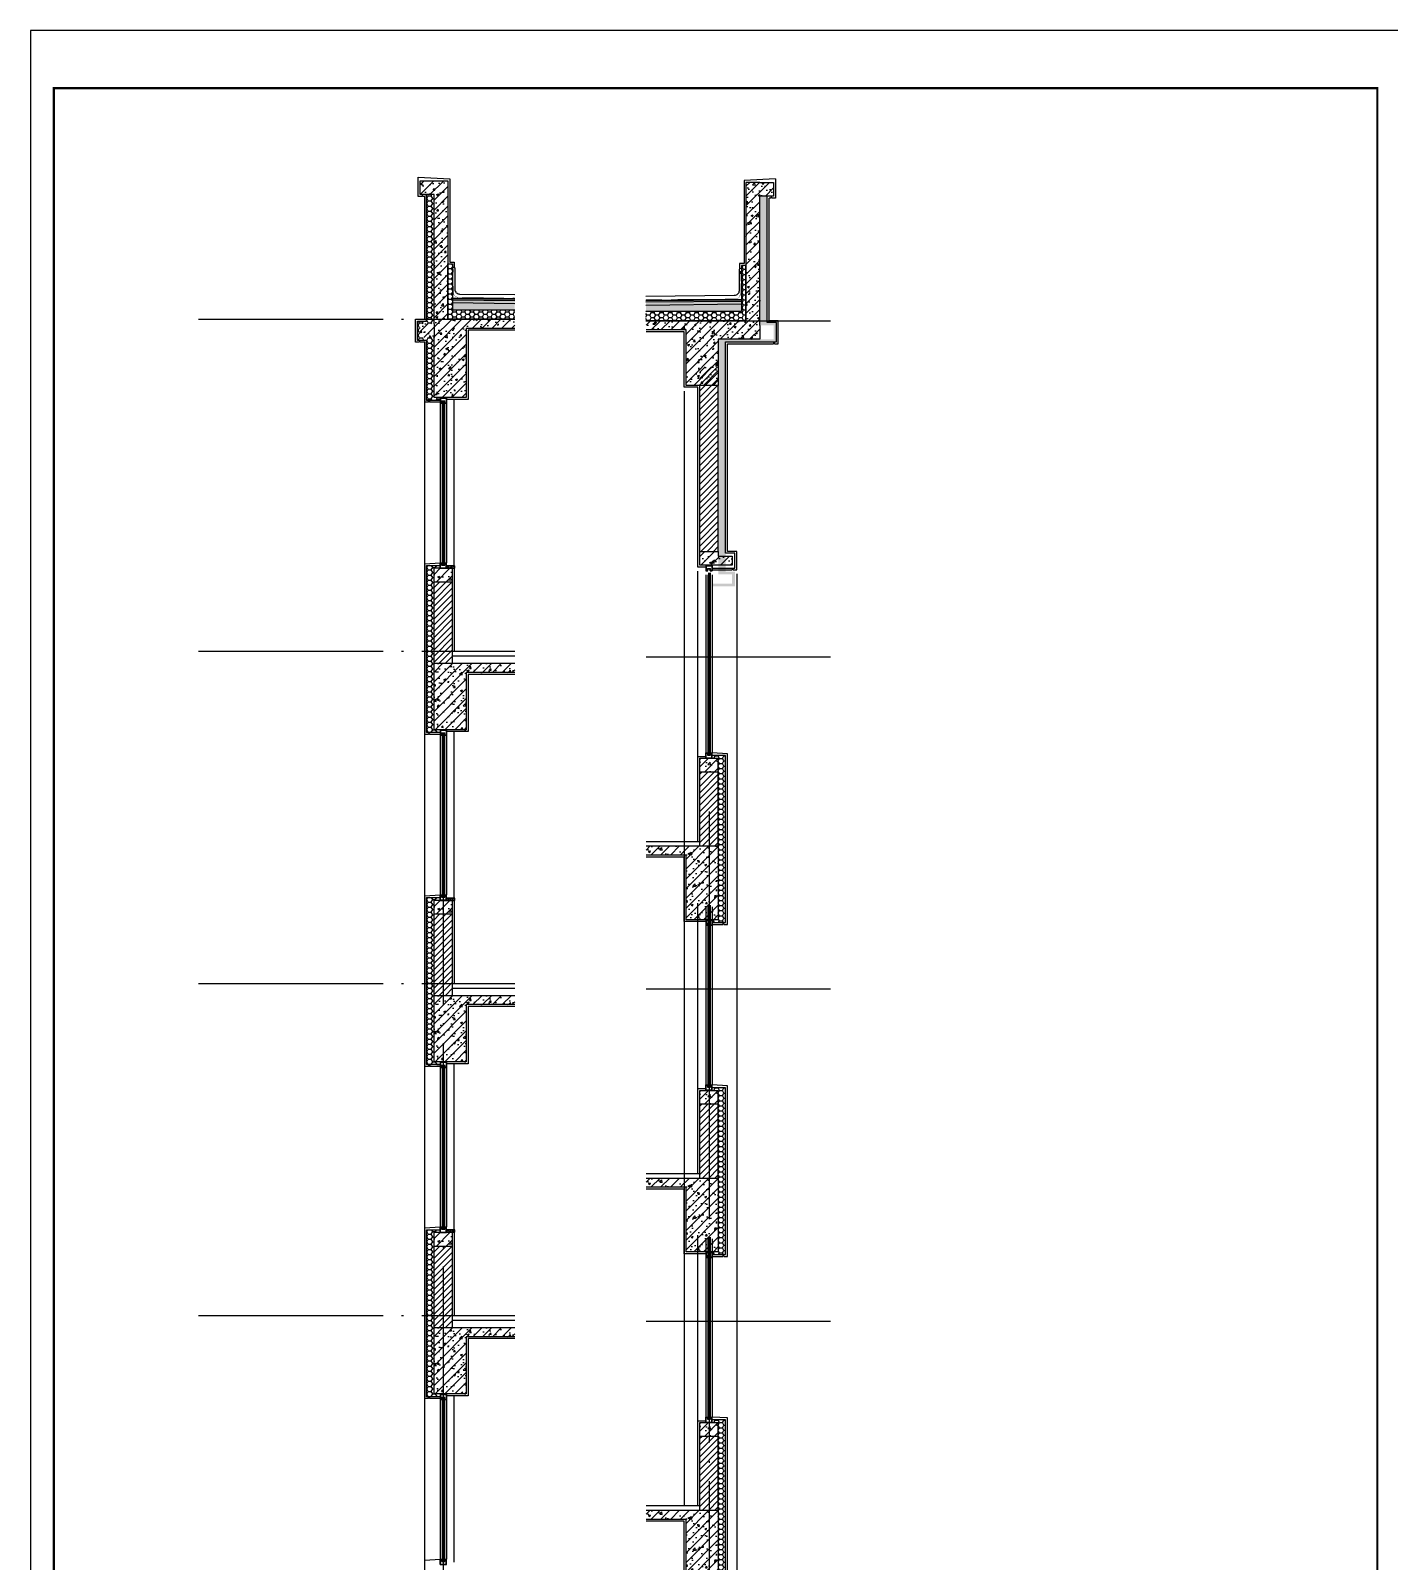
# Model space of a CAD drawing. Extents: x 39238 to 748440, y -374049 to 522939.
# Drawn here: x 718740 to 733471, y 226562 to 243155 of the extents above; entities that cross this region are included whole.
import ezdxf

# ---------------------------------------------------------------- set-up
doc = ezdxf.new("R2010")
doc.units = 0
doc.header["$LTSCALE"] = 1000
doc.header["$MEASUREMENT"] = 0
doc.linetypes.add('DOTE', pattern=[2.42, 2, -0.2, 0.02, -0.2])
for name, color, linetype in [('COLUMN', 9, 'Continuous'), ('DOTE', 1, 'DOTE'), ('Glass(玻璃)', 134, 'Continuous'), ('LINE_LOOK(看线)', 215, 'Continuous'), ('PUB_HATCH(详图填充)', 251, 'Continuous'), ('PUB_TITLE', 7, 'Continuous'), ('Steel(金属)', 151, 'Continuous'), ('WALL', 2, 'Continuous'), ('剖面填充', 9, 'Continuous'), ('大样粉刷线', 43, 'Continuous')]:
    doc.layers.add(name, color=color, linetype=linetype)
pattern_1 = [(45, (853829.34, 383263.586), (-53.033009, 53.033009), []), (50, (853829.34, 383263.59), (215.17805, -18.82564), [22.5, -247.5]), (355, (853829.34, 383263.59), (-41.6254, 225.65764), [18, -198]), (100.4514, (853847.27, 383262.02), (173.55281, 206.83186), [19.12206, -210.34263]), (46.1842, (853829.34, 383323.59), (320.1723, -49.6557), [33.75, -371.25]), (96.6356, (853856.02, 383319.45), (280.3988, 292.23536), [28.6831, -315.5139]), (351.1842, (853829.34, 383323.6), (280.3986, 292.2356), [27, -297]), (21, (853859.34, 383308.59), (179.07212, -120.78567), [22.5, -247.5]), (326, (853859.34, 383308.59), (72.9946, 217.54501), [18, -198]), (71.4514, (853874.26, 383298.52), (252.06679, 96.75915), [19.12206, -210.34263]), (37.5, (853829.34, 383263.586), (3.647957, 99.868156), [0, -195.6, 0, -201, 0, -198.75]), (7.5, (853829.34, 383263.59), (78.92086, 118.323514), [0, -114.6, 0, -191.1, 0, -75.75]), (327.5, (853762.44, 383263.586), (160.14673, -6.76646), [0, -75, 0, -234, 0, -310.5]), (317.5, (853732.44, 383263.59), (174.95585, 30.03149), [0, -97.5, 0, -155.4, 0, -220.5])]
pattern_2 = [(37.5, (1308107.254, 218633.221), (-0.40000782, 12.23533093), [0, -9.652, 0, -10.795, 0, -10.31875]), (7.5, (1308107.254, 218633.221), (11.2380821, 17.9206275), [0, -5.207, 0, -8.6995, 0, -3.33375]), (327.5, (1308099.443, 218633.221), (19.77480926, 0.03592962), [0, -3.175, 0, -11.43, 0, -14.9225]), (317.5, (1308099.443, 218633.221), (19.0889113, 5.5732331), [0, -1.5875, 0, -7.493, 0, -8.5725])]
pattern_3 = [(45, (853829.34, 386863.586), (-53.033009, 53.033009), []), (50, (853829.34, 386863.59), (215.17805, -18.82564), [22.5, -247.5]), (355, (853829.34, 386863.59), (-41.6254, 225.65764), [18, -198]), (100.4514, (853847.27, 386862.02), (173.55281, 206.83186), [19.12206, -210.34263]), (46.1842, (853829.34, 386923.59), (320.1723, -49.6557), [33.75, -371.25]), (96.6356, (853856.02, 386919.45), (280.3988, 292.23536), [28.6831, -315.5139]), (351.1842, (853829.34, 386923.6), (280.3986, 292.2356), [27, -297]), (21, (853859.34, 386908.59), (179.07212, -120.78567), [22.5, -247.5]), (326, (853859.34, 386908.59), (72.9946, 217.54501), [18, -198]), (71.4514, (853874.26, 386898.52), (252.06679, 96.75915), [19.12206, -210.34263]), (37.5, (853829.34, 386863.586), (3.647957, 99.868156), [0, -195.6, 0, -201, 0, -198.75]), (7.5, (853829.34, 386863.59), (78.92086, 118.323514), [0, -114.6, 0, -191.1, 0, -75.75]), (327.5, (853762.44, 386863.586), (160.14673, -6.76646), [0, -75, 0, -234, 0, -310.5]), (317.5, (853732.44, 386863.59), (174.95585, 30.03149), [0, -97.5, 0, -155.4, 0, -220.5])]
pattern_4 = [(45, (853829.34, 390463.586), (-53.033009, 53.033009), []), (50, (853829.34, 390463.59), (215.17805, -18.82564), [22.5, -247.5]), (355, (853829.34, 390463.59), (-41.6254, 225.65764), [18, -198]), (100.4514, (853847.27, 390462.02), (173.55281, 206.83186), [19.12206, -210.34263]), (46.1842, (853829.34, 390523.59), (320.1723, -49.6557), [33.75, -371.25]), (96.6356, (853856.02, 390519.45), (280.3988, 292.23536), [28.6831, -315.5139]), (351.1842, (853829.34, 390523.6), (280.3986, 292.2356), [27, -297]), (21, (853859.34, 390508.59), (179.07212, -120.78567), [22.5, -247.5]), (326, (853859.34, 390508.59), (72.9946, 217.54501), [18, -198]), (71.4514, (853874.26, 390498.52), (252.06679, 96.75915), [19.12206, -210.34263]), (37.5, (853829.34, 390463.586), (3.647957, 99.868156), [0, -195.6, 0, -201, 0, -198.75]), (7.5, (853829.34, 390463.59), (78.92086, 118.323514), [0, -114.6, 0, -191.1, 0, -75.75]), (327.5, (853762.44, 390463.586), (160.14673, -6.76646), [0, -75, 0, -234, 0, -310.5]), (317.5, (853732.44, 390463.59), (174.95585, 30.03149), [0, -97.5, 0, -155.4, 0, -220.5])]
pattern_5 = [(45, (828220.775, 379625.61), (-53.03301, 53.03301), []), (50, (828220.78, 379625.61), (215.17805, -18.82564), [22.5, -247.5]), (355, (828220.78, 379625.6), (-41.6254, 225.65764), [18, -198]), (100.4514, (828238.7, 379624.04), (173.55281, 206.83186), [19.12206, -210.34263]), (46.1842, (828220.78, 379685.6), (320.1723, -49.6557), [33.75, -371.25]), (96.6356, (828247.46, 379681.47), (280.3988, 292.23536), [28.6831, -315.5139]), (351.1842, (828220.78, 379685.6), (280.3986, 292.2356), [27, -297]), (21, (828250.78, 379670.61), (179.07212, -120.78567), [22.5, -247.5]), (326, (828250.78, 379670.6), (72.9946, 217.54501), [18, -198]), (71.4514, (828265.7, 379660.55), (252.0668, 96.75915), [19.12206, -210.34263]), (37.5, (828220.775, 379625.61), (3.647957, 99.868156), [0, -195.6, 0, -201, 0, -198.75]), (7.5, (828220.78, 379625.61), (78.92086, 118.323514), [0, -114.6, 0, -191.1, 0, -75.75]), (327.5, (828153.875, 379625.61), (160.14673, -6.76646), [0, -75, 0, -234, 0, -310.5]), (317.5, (828123.88, 379625.61), (174.95585, 30.0315), [0, -97.5, 0, -155.4, 0, -220.5])]
pattern_6 = [(142.5, (501615.275, 446896.365), (0.40000782, 12.23533093), [0, -9.652, 0, -10.795, 0, -10.31875]), (172.5, (501615.275, 446896.365), (-11.2380821, 17.9206275), [0, -5.207, 0, -8.6995, 0, -3.33375]), (212.5, (501623.086, 446896.365), (-19.77480926, 0.0359296), [0, -3.175, 0, -11.43, 0, -14.9225]), (222.5, (501623.086, 446896.365), (-19.0889113, 5.5732331), [0, -1.5875, 0, -7.493, 0, -8.5725])]
pattern_7 = [(45, (828220.775, 383225.61), (-53.03301, 53.03301), []), (50, (828220.78, 383225.61), (215.17805, -18.82564), [22.5, -247.5]), (355, (828220.78, 383225.6), (-41.6254, 225.65764), [18, -198]), (100.4514, (828238.7, 383224.04), (173.55281, 206.83186), [19.12206, -210.34263]), (46.1842, (828220.78, 383285.6), (320.1723, -49.6557), [33.75, -371.25]), (96.6356, (828247.46, 383281.47), (280.3988, 292.23536), [28.6831, -315.5139]), (351.1842, (828220.78, 383285.6), (280.3986, 292.2356), [27, -297]), (21, (828250.78, 383270.61), (179.07212, -120.78567), [22.5, -247.5]), (326, (828250.78, 383270.6), (72.9946, 217.54501), [18, -198]), (71.4514, (828265.7, 383260.55), (252.0668, 96.75915), [19.12206, -210.34263]), (37.5, (828220.775, 383225.61), (3.647957, 99.868156), [0, -195.6, 0, -201, 0, -198.75]), (7.5, (828220.78, 383225.61), (78.92086, 118.323514), [0, -114.6, 0, -191.1, 0, -75.75]), (327.5, (828153.875, 383225.61), (160.14673, -6.76646), [0, -75, 0, -234, 0, -310.5]), (317.5, (828123.88, 383225.61), (174.95585, 30.0315), [0, -97.5, 0, -155.4, 0, -220.5])]
pattern_8 = [(45, (828220.775, 386825.61), (-53.03301, 53.03301), []), (50, (828220.78, 386825.61), (215.17805, -18.82564), [22.5, -247.5]), (355, (828220.78, 386825.6), (-41.6254, 225.65764), [18, -198]), (100.4514, (828238.7, 386824.04), (173.55281, 206.83186), [19.12206, -210.34263]), (46.1842, (828220.78, 386885.6), (320.1723, -49.6557), [33.75, -371.25]), (96.6356, (828247.46, 386881.47), (280.3988, 292.23536), [28.6831, -315.5139]), (351.1842, (828220.78, 386885.6), (280.3986, 292.2356), [27, -297]), (21, (828250.78, 386870.61), (179.07212, -120.78567), [22.5, -247.5]), (326, (828250.78, 386870.6), (72.9946, 217.54501), [18, -198]), (71.4514, (828265.7, 386860.55), (252.0668, 96.75915), [19.12206, -210.34263]), (37.5, (828220.775, 386825.61), (3.647957, 99.868156), [0, -195.6, 0, -201, 0, -198.75]), (7.5, (828220.78, 386825.61), (78.92086, 118.323514), [0, -114.6, 0, -191.1, 0, -75.75]), (327.5, (828153.875, 386825.61), (160.14673, -6.76646), [0, -75, 0, -234, 0, -310.5]), (317.5, (828123.88, 386825.61), (174.95585, 30.0315), [0, -97.5, 0, -155.4, 0, -220.5])]

# ---------------------------------------------------------------- blocks, each defined once
blk = doc.blocks.new('A$C7CEB24DC')
at = {"layer": 'Steel(金属)'}
for p, q in [((-12, 60), (-35, 60)), ((-35, 0), (-35, 60)), ((35, 0), (-35, 0)), ((-17, 55), (-30, 55)), ((-30, 5), (-30, 55)), ((30, 5), (-30, 5)), ((-17, 55), (-17, 35)), ((17, 35), (-17, 35)), ((-12, 60), (-12, 40)), ((12, 40), (-12, 40)), ((12, 60), (12, 40)), ((35, 60), (12, 60)), ((17, 55), (17, 35)), ((30, 55), (17, 55)), ((30, 5), (30, 55)), ((35, 0), (35, 60))]:
    blk.add_line(p, q, dxfattribs=at)
blk = doc.blocks.new('dfgrzsr')
at = {"layer": 'PUB_HATCH(详图填充)'}
h = blk.add_hatch(dxfattribs=at)
h.set_pattern_fill('天然石材', color=256, scale=5, style=0)
h.set_pattern_definition([(45, (15, 8.976), (-17.6776766, 17.6776766), []), (45, (23.694, 0), (-17.6776766, 17.6776766), [9.868425, -5.6391])])
h.paths.add_polyline_path([(238307, -446659, 0.414214), (238312, -446654), (238312, -446639, 0.414214), (238307, -446634), (238222, -446634), (238222, -446659)])
at = {"layer": 'WALL'}
for p, q in [((238307, -446634), (238222, -446634)), ((238222, -446634), (238222, -446659)), ((238222, -446659), (238307, -446659)), ((238312, -446654), (238312, -446639))]:
    blk.add_line(p, q, dxfattribs=at)
for centre, start, end in [((238307, -446639), 0, 90), ((238307, -446654), 270, 0)]:
    blk.add_arc(centre, 5, start, end, dxfattribs=at)

msp = doc.modelspace()

# ---------------------------------------------------------------- hatches: boundary and pattern name
at = {"layer": 'PUB_HATCH(详图填充)'}
h = msp.add_hatch(dxfattribs=at)
h.set_pattern_fill('钢筋混凝土', color=256, scale=30, style=0)
h.set_pattern_definition([(45, (853829.34, 390063.586), (-53.033009, 53.033009), []), (50, (853829.34, 390063.59), (215.17805, -18.82564), [22.5, -247.5]), (355, (853829.34, 390063.59), (-41.6254, 225.65764), [18, -198]), (100.4514, (853847.27, 390062.02), (173.55281, 206.83186), [19.12206, -210.34263]), (46.1842, (853829.34, 390123.59), (320.1723, -49.6557), [33.75, -371.25]), (96.6356, (853856.02, 390119.45), (280.3988, 292.23536), [28.6831, -315.5139]), (351.1842, (853829.34, 390123.6), (280.3986, 292.2356), [27, -297]), (21, (853859.34, 390108.59), (179.07212, -120.78567), [22.5, -247.5]), (326, (853859.34, 390108.59), (72.9946, 217.54501), [18, -198]), (71.4514, (853874.26, 390098.52), (252.06679, 96.75915), [19.12206, -210.34263]), (37.5, (853829.34, 390063.586), (3.647957, 99.868156), [0, -195.6, 0, -201, 0, -198.75]), (7.5, (853829.34, 390063.59), (78.92086, 118.323514), [0, -114.6, 0, -191.1, 0, -75.75]), (327.5, (853762.44, 390063.586), (160.14673, -6.76646), [0, -75, 0, -234, 0, -310.5]), (317.5, (853732.44, 390063.59), (174.95585, 30.03149), [0, -97.5, 0, -155.4, 0, -220.5])])
h.paths.add_polyline_path([(723463, 239927), (723988, 239927), (723988, 240027), (723263, 240027), (723213, 240027), (723213, 239177), (723248, 239177), (723463, 239177)])
h.paths.add_polyline_path([(723213, 240027), (723113, 240027), (723113, 239977), (722963, 239977), (722963, 239827), (723113, 239827), (723113, 239177), (723213, 239177)])
h.paths.add_polyline_path([(723213, 241527), (723113, 241527), (722963, 241527), (722963, 241377), (723113, 241377), (723113, 240027), (723213, 240027)])
h.paths.add_polyline_path([(723263, 241527), (723213, 241527), (723213, 240027), (723263, 240027), (723263, 240627)])
h = msp.add_hatch(dxfattribs=at)
h.set_pattern_fill('钢筋混凝土', color=256, scale=30, style=0)
h.set_pattern_definition([(45, (828220.775, 386468.365), (-53.03301, 53.03301), []), (50, (828220.78, 386468.36), (215.17805, -18.82564), [22.5, -247.5]), (355, (828220.78, 386468.36), (-41.6254, 225.65764), [18, -198]), (100.4514, (828238.7, 386466.8), (173.55281, 206.83186), [19.12206, -210.34263]), (46.1842, (828220.78, 386528.36), (320.1723, -49.6557), [33.75, -371.25]), (96.6356, (828247.46, 386524.23), (280.3988, 292.23536), [28.6831, -315.5139]), (351.1842, (828220.78, 386528.36), (280.3986, 292.2356), [27, -297]), (21, (828250.78, 386513.36), (179.07212, -120.78567), [22.5, -247.5]), (326, (828250.78, 386513.36), (72.9946, 217.545), [18, -198]), (71.4514, (828265.7, 386503.3), (252.0668, 96.75915), [19.12206, -210.34263]), (37.5, (828220.775, 386468.365), (3.647957, 99.868156), [0, -195.6, 0, -201, 0, -198.75]), (7.5, (828220.78, 386468.36), (78.92086, 118.323514), [0, -114.6, 0, -191.1, 0, -75.75]), (327.5, (828153.875, 386468.365), (160.14673, -6.76646), [0, -75, 0, -234, 0, -310.5]), (317.5, (828123.88, 386468.36), (174.95585, 30.0315), [0, -97.5, 0, -155.4, 0, -220.5])])
h.paths.add_polyline_path([(726645, 239810), (726645, 241360), (726795, 241360), (726795, 241510), (726495, 241510), (726495, 240010), (725413, 240010), (725413, 239910), (725845, 239910), (725845, 239310), (726195, 239310), (726195, 239810)])
h = msp.add_hatch(dxfattribs=at)
h.set_pattern_fill('HONEY', color=256, scale=20, style=0)
h.set_pattern_definition([(0, (853829.34, 390063.586), (47.625, 27.4963), [31.75, -63.5]), (120, (853829.34, 390063.586), (-47.6249943, 27.49631), [31.75, -63.5]), (60, (853829.34, 390063.586), (5.7e-06, 54.99261), [-63.5, 31.75])])
h.paths.add_polyline_path([(723113, 241377), (723033, 241377), (723033, 240027), (723113, 240027)])
h.paths.add_polyline_path([(723113, 240027), (723033, 240027), (723033, 240007), (722933, 240007), (722933, 239797), (723033, 239797), (723033, 239147), (723178, 239147), (723178, 239177), (723113, 239177), (723113, 239827), (722963, 239827), (722963, 239977), (723113, 239977)])
h = msp.add_hatch(dxfattribs=at)
h.set_pattern_fill('HONEY', color=256, scale=20, style=0)
h.set_pattern_definition([(0, (828220.775, 386468.365), (47.625, 27.4963), [31.75, -63.5]), (120, (828220.775, 386468.365), (-47.6249943, 27.49631), [31.75, -63.5]), (60, (828220.775, 386468.365), (5.7e-06, 54.99261), [-63.5, 31.75])])
h.paths.add_polyline_path([(726130, 237130), (726130, 237160), (726345, 237160), (726345, 237260), (726195, 237260), (726195, 239810), (726795, 239810), (726795, 239960), (726645, 239960), (726645, 241360), (726725, 241360), (726725, 239990), (726825, 239990), (726825, 239780), (726275, 239780), (726275, 237290), (726375, 237290), (726375, 237130)])
h = msp.add_hatch(dxfattribs=at)
h.set_pattern_fill('HONEY', color=256, scale=20, style=0)
h.set_pattern_definition([(0, (1308107.254, 218633.221), (47.625, 27.4963), [31.75, -63.5]), (120, (1308107.254, 218633.221), (-47.6249943, 27.4963099), [31.75, -63.5]), (60, (1308107.254, 218633.221), (5.7e-06, 54.9926099), [-63.5, 31.75])])
h.paths.add_polyline_path([(723313, 240127), (723313, 240627), (723263, 240627), (723263, 240027), (723863, 240027), (723863, 240127)])
h.paths.add_polyline_path([(723988, 240027), (723988, 240127), (723863, 240127), (723863, 240027)])
h = msp.add_hatch(dxfattribs=at)
h.set_pattern_fill('HONEY', color=256, scale=20, style=0)
h.set_pattern_definition([(180, (501615.275, 446896.365), (-47.625, 27.4963), [31.75, -63.5]), (60, (501615.275, 446896.365), (47.6249943, 27.4963099), [31.75, -63.5]), (120, (501615.275, 446896.365), (-5.7e-06, 54.9926099), [-63.5, 31.75])])
h.paths.add_polyline_path([(726495, 240010), (726095, 240010), (726095, 240110), (726445, 240110), (726445, 240610), (726495, 240610)])
h.paths.add_polyline_path([(725410, 240010), (725410, 240110), (726095, 240110), (726095, 240010)])
h = msp.add_hatch(dxfattribs=at)
h.set_pattern_fill('AR-SAND', color=256, scale=5, style=0)
h.set_pattern_definition(pattern_2)
h.paths.add_polyline_path([(723863, 240232), (723313, 240237), (723313, 240207), (723863, 240199)])
h.paths.add_polyline_path([(723863, 240247), (723313, 240252), (723313, 240237), (723863, 240232)])
h.paths.add_polyline_path([(723988, 240197), (723988, 240231), (723863, 240232), (723863, 240199)])
h.paths.add_polyline_path([(723988, 240231), (723988, 240246), (723863, 240247), (723863, 240232)])
h = msp.add_hatch(dxfattribs=at)
h.set_pattern_fill('AR-SAND', color=256, scale=5, style=0)
h.set_pattern_definition(pattern_2)
h.paths.add_polyline_path([(723313, 240207), (723313, 240127), (723863, 240127), (723863, 240199)])
h.paths.add_polyline_path([(723988, 240127), (723988, 240197), (723863, 240199), (723863, 240127)])
h = msp.add_hatch(dxfattribs=at)
h.set_pattern_fill('AR-SAND', color=256, scale=5, style=0)
h.set_pattern_definition(pattern_6)
h.paths.add_polyline_path([(726095, 240232), (726445, 240234), (726445, 240219), (726095, 240217)])
h.paths.add_polyline_path([(725410, 240211), (725410, 240226), (726095, 240232), (726095, 240217)])
h = msp.add_hatch(dxfattribs=at)
h.set_pattern_fill('AR-SAND', color=256, scale=5, style=0)
h.set_pattern_definition(pattern_6)
h.paths.add_polyline_path([(726095, 240184), (726445, 240189), (726445, 240110), (726095, 240110)])
h.paths.add_polyline_path([(726095, 240217), (726445, 240219), (726445, 240189), (726095, 240184)])
h.paths.add_polyline_path([(725410, 240110), (725410, 240174), (726095, 240184), (726095, 240110)])
h.paths.add_polyline_path([(725410, 240174), (725410, 240211), (726095, 240217), (726095, 240184)])
h = msp.add_hatch(dxfattribs=at)
h.set_pattern_fill('ANSI31', color=256, scale=30, style=0)
h.set_pattern_definition([(45, (828220.775, 386668.365), (-33.67596, 33.67596), [])])
h.paths.add_polyline_path([(725995, 237510), (726195, 237510), (726195, 239510), (725995, 239510)])
h = msp.add_hatch(dxfattribs=at)
h.set_pattern_fill('钢筋混凝土', color=256, scale=30, style=0)
h.set_pattern_definition([(45, (828220.775, 386668.365), (-53.03301, 53.03301), []), (50, (828220.78, 386668.36), (215.17805, -18.82564), [22.5, -247.5]), (355, (828220.78, 386668.36), (-41.6254, 225.65764), [18, -198]), (100.4514, (828238.7, 386666.8), (173.55281, 206.83186), [19.12206, -210.34263]), (46.1842, (828220.78, 386728.36), (320.1723, -49.6557), [33.75, -371.25]), (96.6356, (828247.46, 386724.23), (280.3988, 292.23536), [28.6831, -315.5139]), (351.1842, (828220.78, 386728.36), (280.3986, 292.2356), [27, -297]), (21, (828250.78, 386713.36), (179.07212, -120.78567), [22.5, -247.5]), (326, (828250.78, 386713.36), (72.9946, 217.54501), [18, -198]), (71.4514, (828265.7, 386703.3), (252.0668, 96.75915), [19.12206, -210.34263]), (37.5, (828220.775, 386668.365), (3.647957, 99.868156), [0, -195.6, 0, -201, 0, -198.75]), (7.5, (828220.78, 386668.36), (78.92086, 118.323514), [0, -114.6, 0, -191.1, 0, -75.75]), (327.5, (828153.875, 386668.365), (160.14673, -6.76646), [0, -75, 0, -234, 0, -310.5]), (317.5, (828123.88, 386668.36), (174.95585, 30.0315), [0, -97.5, 0, -155.4, 0, -220.5])])
h.paths.add_polyline_path([(725995, 237360), (726095, 237360), (726095, 237510), (725995, 237510)])
h.paths.add_polyline_path([(726195, 237360), (726345, 237360), (726345, 237460), (726195, 237460), (726195, 237510), (726095, 237510), (726095, 237360)])
h = msp.add_hatch(dxfattribs=at)
h.set_pattern_fill('HONEY', color=256, scale=20, style=0)
h.set_pattern_definition([(0, (853829.34, 390463.586), (47.625, 27.4963), [31.75, -63.5]), (120, (853829.34, 390463.586), (-47.6249943, 27.49631), [31.75, -63.5]), (60, (853829.34, 390463.586), (5.7e-06, 54.99261), [-63.5, 31.75])])
h.paths.add_polyline_path([(723113, 236297), (723113, 236427), (723033, 236427), (723033, 235547), (723178, 235547), (723178, 235577), (723113, 235577)])
h.paths.add_polyline_path([(723113, 237177), (723113, 237327), (723178, 237327), (723178, 237357), (723033, 237357), (723033, 236427), (723113, 236427)])
h = msp.add_hatch(dxfattribs=at)
h.set_pattern_fill('钢筋混凝土', color=256, scale=30, style=0)
h.set_pattern_definition(pattern_4)
h.paths.add_polyline_path([(723213, 237327), (723178, 237327), (723113, 237327), (723113, 237177), (723213, 237177)])
h.paths.add_polyline_path([(723313, 237327), (723248, 237327), (723213, 237327), (723213, 237177), (723313, 237177)])
h = msp.add_hatch(dxfattribs=at)
h.set_pattern_fill('ANSI31', color=256, scale=30, style=0)
h.set_pattern_definition([(45, (853829.34, 390463.586), (-33.67596, 33.67596), [])])
h.paths.add_polyline_path([(723213, 236427), (723113, 236427), (723113, 236297), (723213, 236297)])
h.paths.add_polyline_path([(723313, 236427), (723213, 236427), (723213, 236297), (723313, 236297)])
h.paths.add_polyline_path([(723213, 237177), (723113, 237177), (723113, 236427), (723213, 236427)])
h.paths.add_polyline_path([(723313, 237177), (723213, 237177), (723213, 236427), (723313, 236427)])
h = msp.add_hatch(dxfattribs=at)
h.set_pattern_fill('钢筋混凝土', color=256, scale=30, style=0)
h.set_pattern_definition(pattern_4)
h.paths.add_polyline_path([(723213, 235577), (723463, 235577), (723463, 236197), (723988, 236197), (723988, 236297), (723213, 236297)])
h.paths.add_polyline_path([(723113, 235577), (723213, 235577), (723213, 236297), (723113, 236297)])
h = msp.add_hatch(dxfattribs=at)
h.set_pattern_fill('HONEY', color=256, scale=20, style=0)
h.set_pattern_definition([(0, (828220.775, 386825.61), (47.625, 27.4963), [31.75, -63.5]), (120, (828220.775, 386825.61), (-47.6249943, 27.49631), [31.75, -63.5]), (60, (828220.775, 386825.61), (5.7e-06, 54.99261), [-63.5, 31.75])])
h.paths.add_polyline_path([(726195, 234317), (726195, 233517), (726130, 233517), (726130, 233487), (726275, 233487), (726275, 235297), (726130, 235297), (726130, 235267), (726195, 235267), (726195, 235117)])
h = msp.add_hatch(dxfattribs=at)
h.set_pattern_fill('钢筋混凝土', color=256, scale=30, style=0)
h.set_pattern_definition(pattern_8)
h.paths.add_polyline_path([(726095, 235267), (725995, 235267), (725995, 235117), (726095, 235117)])
h.paths.add_polyline_path([(726095, 235117), (726195, 235117), (726195, 235267), (726095, 235267)])
h = msp.add_hatch(dxfattribs=at)
h.set_pattern_fill('ANSI31', color=256, scale=30, style=0)
h.set_pattern_definition([(45, (828220.775, 386825.61), (-33.67596, 33.67596), [])])
h.paths.add_polyline_path([(726195, 235117), (726095, 235117), (726095, 234317), (726195, 234317)])
h.paths.add_polyline_path([(726095, 235117), (725995, 235117), (725995, 234317), (726095, 234317)])
h = msp.add_hatch(dxfattribs=at)
h.set_pattern_fill('钢筋混凝土', color=256, scale=30, style=0)
h.set_pattern_definition(pattern_8)
h.paths.add_polyline_path([(726195, 234317), (725413, 234317), (725413, 234217), (725845, 234217), (725845, 233517), (726195, 233517)])
h = msp.add_hatch(dxfattribs=at)
h.set_pattern_fill('HONEY', color=256, scale=20, style=0)
h.set_pattern_definition([(0, (853829.34, 386863.586), (47.625, 27.4963), [31.75, -63.5]), (120, (853829.34, 386863.586), (-47.6249943, 27.49631), [31.75, -63.5]), (60, (853829.34, 386863.586), (5.7e-06, 54.99261), [-63.5, 31.75])])
h.paths.add_polyline_path([(723113, 232697), (723113, 232827), (723033, 232827), (723033, 231947), (723178, 231947), (723178, 231977), (723113, 231977)])
h.paths.add_polyline_path([(723113, 233577), (723113, 233727), (723178, 233727), (723178, 233757), (723033, 233757), (723033, 232827), (723113, 232827)])
h = msp.add_hatch(dxfattribs=at)
h.set_pattern_fill('钢筋混凝土', color=256, scale=30, style=0)
h.set_pattern_definition(pattern_3)
h.paths.add_polyline_path([(723213, 233727), (723178, 233727), (723113, 233727), (723113, 233577), (723213, 233577)])
h.paths.add_polyline_path([(723313, 233727), (723248, 233727), (723213, 233727), (723213, 233577), (723313, 233577)])
h = msp.add_hatch(dxfattribs=at)
h.set_pattern_fill('ANSI31', color=256, scale=30, style=0)
h.set_pattern_definition([(45, (853829.34, 386863.586), (-33.67596, 33.67596), [])])
h.paths.add_polyline_path([(723213, 232827), (723113, 232827), (723113, 232697), (723213, 232697)])
h.paths.add_polyline_path([(723313, 232827), (723213, 232827), (723213, 232697), (723313, 232697)])
h.paths.add_polyline_path([(723213, 233577), (723113, 233577), (723113, 232827), (723213, 232827)])
h.paths.add_polyline_path([(723313, 233577), (723213, 233577), (723213, 232827), (723313, 232827)])
h = msp.add_hatch(dxfattribs=at)
h.set_pattern_fill('钢筋混凝土', color=256, scale=30, style=0)
h.set_pattern_definition(pattern_3)
h.paths.add_polyline_path([(723213, 231977), (723463, 231977), (723463, 232597), (723988, 232597), (723988, 232697), (723213, 232697)])
h.paths.add_polyline_path([(723113, 231977), (723213, 231977), (723213, 232697), (723113, 232697)])
h = msp.add_hatch(dxfattribs=at)
h.set_pattern_fill('钢筋混凝土', color=256, scale=30, style=0)
h.set_pattern_definition(pattern_7)
h.paths.add_polyline_path([(726095, 231667), (725995, 231667), (725995, 231517), (726095, 231517)])
h.paths.add_polyline_path([(726095, 231517), (726195, 231517), (726195, 231667), (726095, 231667)])
h = msp.add_hatch(dxfattribs=at)
h.set_pattern_fill('HONEY', color=256, scale=20, style=0)
h.set_pattern_definition([(0, (828220.775, 383225.61), (47.625, 27.4963), [31.75, -63.5]), (120, (828220.775, 383225.61), (-47.6249943, 27.49631), [31.75, -63.5]), (60, (828220.775, 383225.61), (5.7e-06, 54.99261), [-63.5, 31.75])])
h.paths.add_polyline_path([(726195, 230717), (726195, 229917), (726130, 229917), (726130, 229887), (726275, 229887), (726275, 231697), (726130, 231697), (726130, 231667), (726195, 231667), (726195, 231517)])
h = msp.add_hatch(dxfattribs=at)
h.set_pattern_fill('ANSI31', color=256, scale=30, style=0)
h.set_pattern_definition([(45, (828220.775, 383225.61), (-33.67596, 33.67596), [])])
h.paths.add_polyline_path([(726195, 231517), (726095, 231517), (726095, 230717), (726195, 230717)])
h.paths.add_polyline_path([(726095, 231517), (725995, 231517), (725995, 230717), (726095, 230717)])
h = msp.add_hatch(dxfattribs=at)
h.set_pattern_fill('钢筋混凝土', color=256, scale=30, style=0)
h.set_pattern_definition(pattern_7)
h.paths.add_polyline_path([(726195, 230717), (725413, 230717), (725413, 230617), (725845, 230617), (725845, 229917), (726195, 229917)])
h = msp.add_hatch(dxfattribs=at)
h.set_pattern_fill('HONEY', color=256, scale=20, style=0)
h.set_pattern_definition([(0, (853829.34, 383263.586), (47.625, 27.4963), [31.75, -63.5]), (120, (853829.34, 383263.586), (-47.6249943, 27.49631), [31.75, -63.5]), (60, (853829.34, 383263.586), (5.7e-06, 54.99261), [-63.5, 31.75])])
h.paths.add_polyline_path([(723113, 229097), (723113, 229227), (723033, 229227), (723033, 228347), (723178, 228347), (723178, 228377), (723113, 228377)])
h.paths.add_polyline_path([(723113, 229977), (723113, 230127), (723178, 230127), (723178, 230157), (723033, 230157), (723033, 229227), (723113, 229227)])
h = msp.add_hatch(dxfattribs=at)
h.set_pattern_fill('钢筋混凝土', color=256, scale=30, style=0)
h.set_pattern_definition(pattern_1)
h.paths.add_polyline_path([(723213, 230127), (723178, 230127), (723113, 230127), (723113, 229977), (723213, 229977)])
h.paths.add_polyline_path([(723313, 230127), (723248, 230127), (723213, 230127), (723213, 229977), (723313, 229977)])
h = msp.add_hatch(dxfattribs=at)
h.set_pattern_fill('ANSI31', color=256, scale=30, style=0)
h.set_pattern_definition([(45, (853829.34, 383263.586), (-33.67596, 33.67596), [])])
h.paths.add_polyline_path([(723213, 229227), (723113, 229227), (723113, 229097), (723213, 229097)])
h.paths.add_polyline_path([(723313, 229227), (723213, 229227), (723213, 229097), (723313, 229097)])
h.paths.add_polyline_path([(723213, 229977), (723113, 229977), (723113, 229227), (723213, 229227)])
h.paths.add_polyline_path([(723313, 229977), (723213, 229977), (723213, 229227), (723313, 229227)])
h = msp.add_hatch(dxfattribs=at)
h.set_pattern_fill('钢筋混凝土', color=256, scale=30, style=0)
h.set_pattern_definition(pattern_1)
h.paths.add_polyline_path([(723213, 228377), (723463, 228377), (723463, 228997), (723988, 228997), (723988, 229097), (723213, 229097)])
h.paths.add_polyline_path([(723113, 228377), (723213, 228377), (723213, 229097), (723113, 229097)])
h = msp.add_hatch(dxfattribs=at)
h.set_pattern_fill('钢筋混凝土', color=256, scale=30, style=0)
h.set_pattern_definition(pattern_5)
h.paths.add_polyline_path([(726095, 228067), (725995, 228067), (725995, 227917), (726095, 227917)])
h.paths.add_polyline_path([(726095, 227917), (726195, 227917), (726195, 228067), (726095, 228067)])
h = msp.add_hatch(dxfattribs=at)
h.set_pattern_fill('HONEY', color=256, scale=20, style=0)
h.set_pattern_definition([(0, (828220.775, 379625.61), (47.625, 27.4963), [31.75, -63.5]), (120, (828220.775, 379625.61), (-47.6249943, 27.49631), [31.75, -63.5]), (60, (828220.775, 379625.61), (5.7e-06, 54.99261), [-63.5, 31.75])])
h.paths.add_polyline_path([(726195, 227117), (726195, 226317), (726130, 226317), (726130, 226287), (726275, 226287), (726275, 228097), (726130, 228097), (726130, 228067), (726195, 228067), (726195, 227917)])
h = msp.add_hatch(dxfattribs=at)
h.set_pattern_fill('ANSI31', color=256, scale=30, style=0)
h.set_pattern_definition([(45, (828220.775, 379625.61), (-33.67596, 33.67596), [])])
h.paths.add_polyline_path([(726195, 227917), (726095, 227917), (726095, 227117), (726195, 227117)])
h.paths.add_polyline_path([(726095, 227917), (725995, 227917), (725995, 227117), (726095, 227117)])
h = msp.add_hatch(dxfattribs=at)
h.set_pattern_fill('钢筋混凝土', color=256, scale=30, style=0)
h.set_pattern_definition(pattern_5)
h.paths.add_polyline_path([(726195, 227117), (725413, 227117), (725413, 227017), (725845, 227017), (725845, 226317), (726195, 226317)])
at = {"layer": '剖面填充'}
h = msp.add_hatch(color=256, dxfattribs=at)
h.paths.add_polyline_path([(723318, 240547), (723313, 240547), (723313, 240536), (723318, 240536)])
h.paths.add_polyline_path([(723319, 240564), (723313, 240564), (723313, 240547), (723319, 240547)])
h = msp.add_hatch(color=256, dxfattribs=at)
h.paths.add_polyline_path([(726441, 240530), (726445, 240530), (726445, 240519), (726441, 240519)])
h.paths.add_polyline_path([(726440, 240547), (726445, 240547), (726445, 240530), (726440, 240530)])

# ---------------------------------------------------------------- linework, layer by layer
at = {"layer": 'COLUMN'}
for p, q in [((723313, 237327), (723113, 237327)), ((723113, 237177), (723113, 237327)), ((723313, 237177), (723313, 237327)), ((723313, 237177), (723113, 237177)), ((725995, 235267), (726195, 235267)), ((725995, 235117), (725995, 235267)), ((726195, 235117), (726195, 235267)), ((726195, 235117), (725995, 235117)), ((723313, 233727), (723113, 233727)), ((723113, 233577), (723113, 233727)), ((723313, 233577), (723313, 233727)), ((723313, 233577), (723113, 233577)), ((725995, 231667), (726195, 231667)), ((725995, 231517), (725995, 231667)), ((726195, 231517), (726195, 231667)), ((726195, 231517), (725995, 231517)), ((723313, 230127), (723113, 230127)), ((723113, 229977), (723113, 230127)), ((723313, 229977), (723313, 230127)), ((723313, 229977), (723113, 229977)), ((725995, 228067), (726195, 228067)), ((725995, 227917), (725995, 228067)), ((726195, 227917), (726195, 228067)), ((726195, 227917), (725995, 227917))]:
    msp.add_line(p, q, dxfattribs=at)
for points in [[(723113, 241377), (722963, 241377), (722963, 241527), (723113, 241527)], [(723113, 241527), (723263, 241527), (723263, 240027)], [(723113, 240027), (723113, 241377)], [(723113, 239977), (723113, 240027)], [(723113, 239977), (723113, 239977), (723113, 239827), (723113, 239827)], [(723263, 240027), (723988, 240027)], [(723263, 240027), (723988, 240027)], [(725413, 240010), (726495, 240010)], [(726645, 239960), (726645, 239960), (726645, 239810), (726645, 239810)], [(723988, 239927), (723463, 239927), (723463, 239177), (723113, 239177), (723113, 239827)], [(725995, 237510), (726195, 237510), (726195, 237460)], [(726195, 237360), (725995, 237360), (725995, 237510)], [(726195, 237460), (726345, 237460), (726345, 237360), (726195, 237360)], [(723113, 236297), (723988, 236297)], [(723988, 236197), (723463, 236197), (723463, 235577), (723113, 235577), (723113, 236297)], [(725413, 234317), (726195, 234317), (726195, 233517), (725845, 233517), (725845, 234217), (725413, 234217)], [(723113, 232697), (723988, 232697)], [(723988, 232597), (723463, 232597), (723463, 231977), (723113, 231977), (723113, 232697)], [(725413, 230717), (726195, 230717), (726195, 229917), (725845, 229917), (725845, 230617), (725413, 230617)], [(723113, 229097), (723988, 229097)], [(723988, 228997), (723463, 228997), (723463, 228377), (723113, 228377), (723113, 229097)], [(725413, 227117), (726195, 227117), (726195, 226317), (725845, 226317), (725845, 227017), (725413, 227017)]]:
    msp.add_lwpolyline(points, dxfattribs=at)
at = {"layer": 'COLUMN', "elevation": -32813}
for points in [[(726645, 241510), (726495, 241510), (726495, 240010)], [(726645, 241510), (726795, 241510), (726795, 241360), (726645, 241360)], [(726645, 239960), (726645, 241360)], [(726495, 240010), (725410, 240010)], [(726495, 240010), (725410, 240010)], [(726495, 240010), (725410, 240010)], [(726195, 239810), (726195, 239310), (725845, 239310), (725845, 239910), (725413, 239910)], [(726645, 239810), (726195, 239810)]]:
    msp.add_lwpolyline(points, dxfattribs=at)
at = {"layer": 'COLUMN'}
msp.add_lwpolyline([(723413, 240027), (723413, 240027)], close=True, dxfattribs=at)
at = {"layer": 'COLUMN', "elevation": -32813}
msp.add_lwpolyline([(726345, 240010), (726345, 240010)], close=True, dxfattribs=at)
at = {"layer": 'DOTE', "linetype": 'DOTE'}
for p, q in [((720561, 240027), (723988, 240027)), ((725413, 240010), (727583, 240010)), ((720561, 236427), (723988, 236427)), ((725413, 236367), (727583, 236367)), ((726095, 234692), (726095, 217703)), ((723213, 234598), (723213, 217716)), ((720561, 232827), (723988, 232827)), ((725413, 232767), (727583, 232767)), ((720561, 229227), (723988, 229227)), ((725413, 229167), (727583, 229167))]:
    msp.add_line(p, q, dxfattribs=at)
at = {"layer": 'Glass(玻璃)'}
for p, q in [((723178, 239117), (723178, 237387)), ((723201, 239117, 0), (723201, 237367)), ((723201, 239117, 0), (723201, 237367)), ((723207, 239137), (723207, 237367)), ((723219, 239137), (723219, 237367)), ((723225, 239137), (723225, 237387)), ((723248, 239117), (723248, 237387)), ((726060, 237257), (726060, 235327)), ((726083, 237257, 0), (726083, 235307)), ((726083, 237257, 0), (726083, 235307)), ((726089, 237277, 0), (726089, 235307)), ((726101, 237277, 0), (726101, 235307)), ((726107, 237277, 0), (726107, 235327)), ((726130, 237257), (726130, 235327)), ((723178, 235517), (723178, 233787)), ((723201, 235517, 0), (723201, 233767)), ((723201, 235517, 0), (723201, 233767)), ((723207, 235537), (723207, 233767)), ((723219, 235537), (723219, 233767)), ((723225, 235537), (723225, 233787)), ((723248, 235517), (723248, 233787)), ((726060, 233657), (726060, 231727)), ((726083, 233657, 0), (726083, 231707)), ((726083, 233657, 0), (726083, 231707)), ((726089, 233677, 0), (726089, 231707)), ((726101, 233677, 0), (726101, 231707)), ((726107, 233677, 0), (726107, 231727)), ((726130, 233657), (726130, 231727)), ((723178, 231917), (723178, 230187)), ((723201, 231917, 0), (723201, 230167)), ((723201, 231917, 0), (723201, 230167)), ((723207, 231937), (723207, 230167)), ((723219, 231937), (723219, 230167)), ((723225, 231937), (723225, 230187)), ((723248, 231917), (723248, 230187)), ((726060, 230057), (726060, 228127)), ((726083, 230057, 0), (726083, 228107)), ((726083, 230057, 0), (726083, 228107)), ((726089, 230077, 0), (726089, 228107)), ((726101, 230077, 0), (726101, 228107)), ((726107, 230077, 0), (726107, 228127)), ((726130, 230057), (726130, 228127)), ((723207, 228337), (723207, 226567)), ((723219, 228337), (723219, 226567)), ((723225, 228337), (723225, 226587)), ((723178, 228317), (723178, 226587)), ((723201, 228317, 0), (723201, 226567)), ((723201, 228317, 0), (723201, 226567)), ((723248, 228317), (723248, 226587))]:
    msp.add_line(p, q, dxfattribs=at)
at = {"layer": 'LINE_LOOK(看线)'}
for p, q in [((723013, 237377), (723013, 239127)), ((723333, 237352), (723333, 239157)), ((725825, 239247, -32813), (725825, 234367)), ((725975, 235287), (725975, 237297)), ((726395, 237267), (726395, 220317)), ((725825, 235647, -32813), (725825, 230767)), ((723013, 233777), (723013, 235527)), ((723333, 233752), (723333, 235557)), ((725975, 231687), (725975, 233697)), ((725825, 232047, -32813), (725825, 227167)), ((723013, 230177), (723013, 231927)), ((723333, 230152), (723333, 231957)), ((725975, 228087), (725975, 230097)), ((723013, 226577), (723013, 228327)), ((723333, 226552), (723333, 228357))]:
    msp.add_line(p, q, dxfattribs=at)
at = {"layer": 'PUB_HATCH(详图填充)'}
msp.add_lwpolyline([(723988, 240027), (723263, 240027), (723263, 240627), (723313, 240627), (723313, 240127), (723988, 240127)], dxfattribs=at)
at = {"layer": 'PUB_HATCH(详图填充)', "elevation": -32813}
msp.add_lwpolyline([(725410, 240010), (726495, 240010), (726495, 240610), (726445, 240610), (726445, 240110), (725410, 240110)], dxfattribs=at)
at = {"layer": 'PUB_TITLE'}
msp.add_lwpolyline([(718740, 211630), (733590, 211630), (733590, 243155), (718740, 243155)], close=True, dxfattribs=at)
at = {"layer": 'PUB_TITLE', "const_width": 25}
msp.add_lwpolyline([(718990, 211880), (733340, 211880), (733340, 242530), (718990, 242530)], close=True, dxfattribs=at)
at = {"layer": 'WALL'}
for p, q in [((725995, 237510), (725995, 239310)), ((726195, 237510), (726195, 239310, -46114)), ((723113, 236297), (723113, 237177)), ((723313, 236297), (723313, 237177)), ((725995, 234317), (725995, 235117)), ((726195, 234317), (726195, 235117)), ((723113, 232697), (723113, 233577)), ((723313, 232697), (723313, 233577)), ((725995, 230717), (725995, 231517)), ((726195, 230717), (726195, 231517)), ((723113, 229097), (723113, 229977)), ((723313, 229097), (723313, 229977)), ((725995, 227117), (725995, 227917)), ((726195, 227117), (726195, 227917))]:
    msp.add_line(p, q, dxfattribs=at)
at = {"layer": '剖面填充'}
for points in [[(723319, 240564), (723313, 240564), (723313, 240536), (723319, 240536), (723319, 240564)], [(723313, 240257), (723988, 240251)], [(723313, 240252), (723988, 240246)], [(723313, 240237), (723988, 240231)]]:
    msp.add_lwpolyline(points, dxfattribs=at)
at = {"layer": '剖面填充', "const_width": 3}
msp.add_lwpolyline([(723318, 240561), (723318, 240322), (723323, 240304), (723323, 240304, 0.312536), (723381, 240264), (723988, 240260)], format="xyb", dxfattribs=at)
msp.add_lwpolyline([(723319, 240564), (723319, 240536), (723323, 240380), (723323, 240322), (723328, 240306), (723328, 240288)], dxfattribs=at)
at = {"layer": '剖面填充', "const_width": 3, "elevation": -32813}
msp.add_lwpolyline([(726441, 240544), (726441, 240304), (726435, 240287), (726435, 240287, -0.312536), (726378, 240247), (725410, 240241)], format="xyb", dxfattribs=at)
msp.add_lwpolyline([(726440, 240547), (726440, 240519), (726436, 240362), (726436, 240305), (726430, 240289), (726430, 240271)], dxfattribs=at)
at = {"layer": '剖面填充', "elevation": -32813}
for points in [[(726440, 240547), (726445, 240547), (726445, 240519), (726440, 240519), (726440, 240547)], [(726445, 240239), (725410, 240231)], [(726445, 240234), (725410, 240226)], [(726445, 240219), (725410, 240211)]]:
    msp.add_lwpolyline(points, dxfattribs=at)
at = {"layer": '大样粉刷线'}
for p, q in [((723313, 240207), (723988, 240197)), ((726445, 240189, -32813), (725410, 240174, -32813)), ((725975, 237340), (725975, 239290)), ((725975, 235287), (726060, 235287)), ((725975, 234367), (725975, 235287)), ((725975, 231687), (726060, 231687)), ((725975, 230767), (725975, 231687)), ((725975, 228087), (726060, 228087)), ((725975, 227167), (725975, 228087))]:
    msp.add_line(p, q, dxfattribs=at)
for points in [[(722983, 241357), (722943, 241357), (722943, 241567), (723283, 241547), (723283, 240647)], [(722953, 239777), (722913, 239777), (722913, 240027), (723013, 240027), (723013, 241357)], [(723178, 239147), (723033, 239147), (723033, 239797), (722933, 239797), (722933, 240007), (723033, 240007), (723033, 241377)], [(722983, 241357), (722983, 241367), (722993, 241367), (722994, 241357)], [(723013, 241357), (722994, 241357)], [(726130, 237330), (726375, 237330), (726375, 237490), (726275, 237490), (726275, 239780), (726825, 239780), (726825, 239990), (726725, 239990), (726725, 241360)], [(726805, 239760), (726845, 239760), (726845, 240010), (726745, 240010), (726745, 241340)], [(723283, 240647), (723333, 240647), (723333, 240588)], [(722953, 239777), (722953, 239787), (722963, 239787), (722964, 239777)], [(723053, 239127), (723013, 239127), (723013, 239777), (722964, 239777)], [(723988, 239907), (723483, 239907), (723483, 239157), (723248, 239157)], [(726355, 237310), (726395, 237310), (726395, 237510), (726295, 237510), (726295, 239760), (726794, 239760)], [(726805, 239760), (726805, 239770), (726795, 239770), (726794, 239760)], [(723053, 239127), (723053, 239137), (723063, 239137), (723064, 239127)], [(723178, 239127), (723064, 239127)], [(723053, 235527), (723013, 235527), (723013, 237377), (723178, 237387)], [(723178, 235547), (723033, 235547), (723033, 237357), (723178, 237357)], [(723333, 237327), (723333, 236427)], [(726060, 237340), (725975, 237340), (725975, 237340)], [(726130, 237310), (726344, 237310)], [(726355, 237310), (726355, 237320), (726345, 237320), (726344, 237310)], [(723313, 236427), (723988, 236427)], [(723313, 236377), (723988, 236377)], [(723988, 236177), (723483, 236177), (723483, 235557), (723248, 235557)], [(723053, 235527), (723053, 235537), (723063, 235537), (723064, 235527)], [(723178, 235527), (723064, 235527)], [(726255, 233467), (726295, 233467), (726295, 235317), (726130, 235327)], [(726130, 233487), (726275, 233487), (726275, 235297), (726130, 235297)], [(725413, 234367), (725995, 234367)], [(726060, 233497), (725825, 233497), (725825, 234197), (725413, 234197)], [(723053, 231927), (723013, 231927), (723013, 233777), (723178, 233787)], [(723178, 231947), (723033, 231947), (723033, 233757), (723178, 233757)], [(723333, 233727), (723333, 232827)], [(726130, 233467), (726244, 233467)], [(726255, 233467), (726255, 233477), (726245, 233477), (726244, 233467)], [(723313, 232827), (723988, 232827)], [(723313, 232777), (723988, 232777)], [(723988, 232577), (723483, 232577), (723483, 231957), (723248, 231957)], [(723053, 231927), (723053, 231937), (723063, 231937), (723064, 231927)], [(723178, 231927), (723064, 231927)], [(726255, 229867), (726295, 229867), (726295, 231717), (726130, 231727)], [(726130, 229887), (726275, 229887), (726275, 231697), (726130, 231697)], [(725413, 230767), (725995, 230767)], [(726060, 229897), (725825, 229897), (725825, 230597), (725413, 230597)], [(723053, 228327), (723013, 228327), (723013, 230177), (723178, 230187)], [(723178, 228347), (723033, 228347), (723033, 230157), (723178, 230157)], [(723333, 230127), (723333, 229227)], [(726130, 229867), (726244, 229867)], [(726255, 229867), (726255, 229877), (726245, 229877), (726244, 229867)], [(723313, 229227), (723988, 229227)], [(723313, 229177), (723988, 229177)], [(723988, 228977), (723483, 228977), (723483, 228357), (723248, 228357)], [(723053, 228327), (723053, 228337), (723063, 228337), (723064, 228327)], [(723178, 228327), (723064, 228327)], [(726255, 226267), (726295, 226267), (726295, 228117), (726130, 228127)], [(726130, 226287), (726275, 226287), (726275, 228097), (726130, 228097)], [(725413, 227167), (725995, 227167)], [(726060, 226297), (725825, 226297), (725825, 226997), (725413, 226997)], [(723053, 224727), (723013, 224727), (723013, 226577), (723178, 226587)]]:
    msp.add_lwpolyline(points, dxfattribs=at)
at = {"layer": '大样粉刷线', "elevation": -32813}
for points in [[(726815, 241550), (726475, 241530), (726475, 240630)], [(726815, 241550), (726815, 241550), (726815, 241340), (726775, 241340)], [(726764, 241340), (726745, 241340)], [(726775, 241340), (726775, 241350), (726765, 241350), (726764, 241340)], [(726475, 240630), (726425, 240630), (726425, 240570)], [(725975, 239290), (725825, 239290), (725825, 239890), (725413, 239890)]]:
    msp.add_lwpolyline(points, dxfattribs=at)
at = {"layer": '大样粉刷线'}
msp.add_lwpolyline([(723313, 240596), (723339, 240585), (723339, 240350, 0.425912), (723391, 240300), (723988, 240293)], format="xyb", dxfattribs=at)
at = {"layer": '大样粉刷线', "elevation": -32813}
msp.add_lwpolyline([(726445, 240579), (726420, 240568), (726420, 240333, -0.425912), (726368, 240283), (725410, 240272)], format="xyb", dxfattribs=at)

# ---------------------------------------------------------------- block references
at = {"rotation": 180}
for p in [(723213, 239177), (726095, 237360), (723213, 235577), (726095, 233517), (723213, 231977), (726095, 229917), (723213, 228377)]:
    msp.add_blockref('A$C7CEB24DC', p, dxfattribs=at)
at = {"xscale": -1}
for p in [(723213, 237327), (726095, 235267), (723213, 233727), (726095, 231667), (723213, 230127), (726095, 228067), (723213, 226527)]:
    msp.add_blockref('A$C7CEB24DC', p, dxfattribs=at)
at = {"layer": 'COLUMN'}
for p in [(485027, 683986), (485027, 680386), (485027, 676791)]:
    msp.add_blockref('dfgrzsr', p, dxfattribs=at)

doc.saveas('drawing.dxf')
